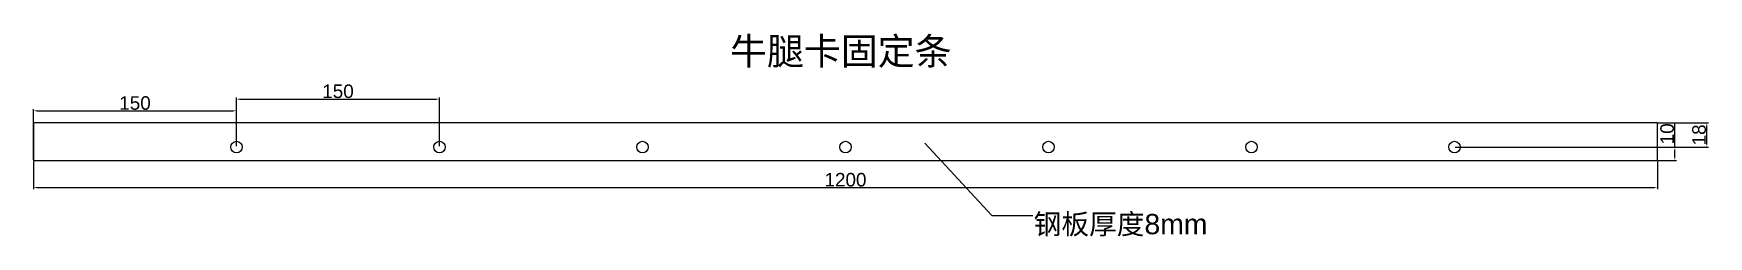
# Model space of a CAD drawing. Header units: millimetres. Extents: x 0 to 1238, y -56 to 94.
import ezdxf

# ---------------------------------------------------------------- set-up
doc = ezdxf.new("R2010")
doc.units = ezdxf.units.MM
doc.styles.get("Standard").update_dxf_attribs({"font": 'arial.ttf'})
doc.dimstyles.new('ISO-25', dxfattribs={"dimtxt": 2.5, "dimasz": 2.5, "dimexe": 1.25, "dimexo": 0.625, "dimtad": 1, "dimtxsty": 'Standard', "dimcen": 2.5, "dimadec": 0, "dimazin": 0, "dimtfac": 1, "dimtmove": 0, "dimatfit": 3, "dimfxl": 1, "dimarcsym": 0})

# ---------------------------------------------------------------- blocks, each defined once
blk = doc.blocks.new('*D5')
at = {"color": 0, "lineweight": -2, "transparency": 16777216}
for p, q in [((0, 0.6), (0, 38)), ((150, 10.6), (150, 38)), ((2.5, 36.8), (147.5, 36.8))]:
    blk.add_line(p, q, dxfattribs=at)
at = {"color": 0, "transparency": 16777216}
for points in [[(2.5, 37.2), (2.5, 36.4), (0, 36.8)], [(147.5, 37.2), (147.5, 36.4), (150, 36.8)]]:
    blk.add_solid(points, dxfattribs=at)
at = {"layer": 'Defpoints', "color": 0, "transparency": 16777216}
for p in [(150, 36.8), (0, 0), (150, 10)]:
    blk.add_point(p, dxfattribs=at)
at = {"color": 0, "transparency": 16777216, "insert": (75, 42.5), "char_height": 10, "attachment_point": 5}
blk.add_mtext('150', dxfattribs=at)
blk = doc.blocks.new('*D6')
at = {"color": 0, "lineweight": -2, "transparency": 16777216}
for p, q in [((150, 10.6), (150, 46.7)), ((152.5, 45.4), (297.5, 45.4)), ((300, 10.6), (300, 46.7))]:
    blk.add_line(p, q, dxfattribs=at)
at = {"color": 0, "transparency": 16777216}
for points in [[(152.5, 45.9), (152.5, 45), (150, 45.4)], [(297.5, 45.9), (297.5, 45), (300, 45.4)]]:
    blk.add_solid(points, dxfattribs=at)
at = {"layer": 'Defpoints', "color": 0, "transparency": 16777216}
for p in [(300, 45.4), (150, 10), (300, 10)]:
    blk.add_point(p, dxfattribs=at)
at = {"color": 0, "transparency": 16777216, "insert": (225, 51.2), "char_height": 10, "attachment_point": 5}
blk.add_mtext('150', dxfattribs=at)
blk = doc.blocks.new('*D7')
at = {"color": 0, "lineweight": -2, "transparency": 16777216}
for p, q in [((0, -0.6), (0, -21.2)), ((1200, -0.6), (1200, -21.2)), ((2.5, -19.9), (1197.5, -19.9))]:
    blk.add_line(p, q, dxfattribs=at)
at = {"color": 0, "transparency": 16777216}
for points in [[(2.5, -19.5), (2.5, -20.3), (0, -19.9)], [(1197.5, -19.5), (1197.5, -20.3), (1200, -19.9)]]:
    blk.add_solid(points, dxfattribs=at)
at = {"layer": 'Defpoints', "color": 0, "transparency": 16777216}
for p in [(0, 0), (1200, 0), (1200, -19.9)]:
    blk.add_point(p, dxfattribs=at)
at = {"color": 0, "transparency": 16777216, "insert": (600, -14.2), "char_height": 10, "attachment_point": 5}
blk.add_mtext('1200', dxfattribs=at)
blk = doc.blocks.new('*D8')
at = {"color": 0, "lineweight": -2, "transparency": 16777216}
for p, q in [((1212.9, 10), (1212.9, 27.1)), ((1050.6, 10), (1214.2, 10)), ((1212.9, 2.5), (1212.9, 7.5)), ((1200.6, 0), (1214.2, 0))]:
    blk.add_line(p, q, dxfattribs=at)
at = {"color": 0, "transparency": 16777216}
for points in [[(1212.5, 7.5), (1213.3, 7.5), (1212.9, 10)], [(1212.5, 2.5), (1213.3, 2.5), (1212.9, 0)]]:
    blk.add_solid(points, dxfattribs=at)
at = {"layer": 'Defpoints', "color": 0, "transparency": 16777216}
for p in [(1050, 10), (1200, 0), (1212.9, 10)]:
    blk.add_point(p, dxfattribs=at)
at = {"color": 0, "transparency": 16777216, "insert": (1207.2, 19.8), "char_height": 10, "attachment_point": 5, "rotation": 90}
blk.add_mtext('10', dxfattribs=at)
blk = doc.blocks.new('*D9')
at = {"color": 0, "lineweight": -2, "transparency": 16777216}
for p, q in [((1200.6, 28), (1237.7, 28)), ((1236.5, 12.5), (1236.5, 25.5)), ((1200.6, 10), (1237.7, 10))]:
    blk.add_line(p, q, dxfattribs=at)
at = {"color": 0, "transparency": 16777216}
for points in [[(1236.1, 25.5), (1236.9, 25.5), (1236.5, 28)], [(1236.1, 12.5), (1236.9, 12.5), (1236.5, 10)]]:
    blk.add_solid(points, dxfattribs=at)
at = {"layer": 'Defpoints', "color": 0, "transparency": 16777216}
for p in [(1200, 28), (1236.5, 28), (1200, 10)]:
    blk.add_point(p, dxfattribs=at)
at = {"color": 0, "transparency": 16777216, "insert": (1230.8, 19), "char_height": 10, "attachment_point": 5, "rotation": 90}
blk.add_mtext('18', dxfattribs=at)

msp = doc.modelspace()

# ---------------------------------------------------------------- linework, layer by layer
at = {"color": 0}
for p, q in [((1200, 28), (0, 28)), ((0, 28), (0, 0)), ((1200, 0), (1200, 28)), ((0, 0), (1200, 0))]:
    msp.add_line(p, q, dxfattribs=at)
for centre in [(150, 10), (300, 10), (450, 10), (600, 10), (750, 10), (900, 10), (1050, 10)]:
    msp.add_circle(centre, 4.25, dxfattribs=at)

# ---------------------------------------------------------------- texts
at = {"color": 2}
msp.add_text('牛腿卡固定条', height=20, dxfattribs=at).set_placement((514.732, 70.854))
at = {"color": 3, "insert": (739.11, -39.438), "char_height": 15, "width": 473.34695, "attachment_point": 1}
msp.add_mtext('{\\fSimSun|b0|i0|c134|p2;钢板厚度}8mm', dxfattribs=at)

# ---------------------------------------------------------------- dimensions: what is measured, and where the dimension line sits
at = {"color": 3}
for base, p1, p2, picture, middle in [((300, 45.439), (150, 10), (300, 10), '*D6', (225, 51.17)), ((150, 36.772), (0, 0), (150, 10), '*D5', (75, 42.502)), ((1200, -19.905), (0, 0), (1200, 0), '*D7', (600, -14.174))]:
    dim = msp.add_linear_dim(base=base, p1=p1, p2=p2, dimstyle='ISO-25', override={"dimtxt": 10}, dxfattribs=at)
    dim.commit()
    dim.dimension.update_dxf_attribs({"geometry": picture, "text_midpoint": middle})
for base, p1, p2, picture, middle in [((1212.902, 10), (1200, 0), (1050, 10), '*D8', (1207.171, 19.8)), ((1236.494, 28), (1200, 10), (1200, 28), '*D9', (1230.763, 19))]:
    dim = msp.add_linear_dim(base=base, p1=p1, p2=p2, angle=90, dimstyle='ISO-25', override={"dimtxt": 10}, dxfattribs=at)
    dim.commit()
    dim.dimension.update_dxf_attribs({"geometry": picture, "text_midpoint": middle})

# ---------------------------------------------------------------- leaders
at = {"color": 3, "annotation_type": 0, "has_hookline": 1, "hookline_direction": 0, "text_width": 130.355}
msp.add_leader([(658.753, 12.773), (708.207, -40.688), (738.485, -40.688)], dimstyle='ISO-25', override={"dimgap": 0.625, "dimtad": 0}, dxfattribs=at)

doc.saveas('drawing.dxf')
